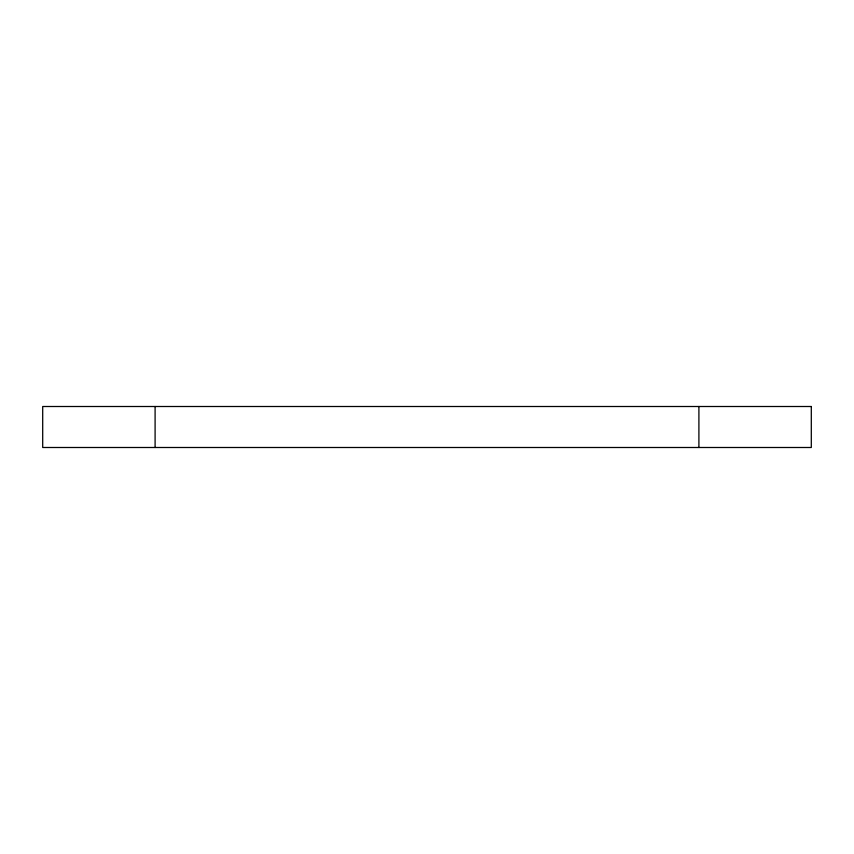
<?xml version="1.0" encoding="UTF-8"?>
<svg xmlns="http://www.w3.org/2000/svg" width="854" height="854" viewBox="0 0 854 854"><rect width="100%" height="100%" fill="white"/><g stroke="black" fill="none" stroke-linecap="round" stroke-linejoin="round"><path stroke-width="1.28" d="M698.903 406.504L698.903 447.496M155.097 406.504L155.097 447.496M811.3 406.504L42.7 406.504L42.7 447.496L811.3 447.496L811.3 406.504"/></g></svg>
